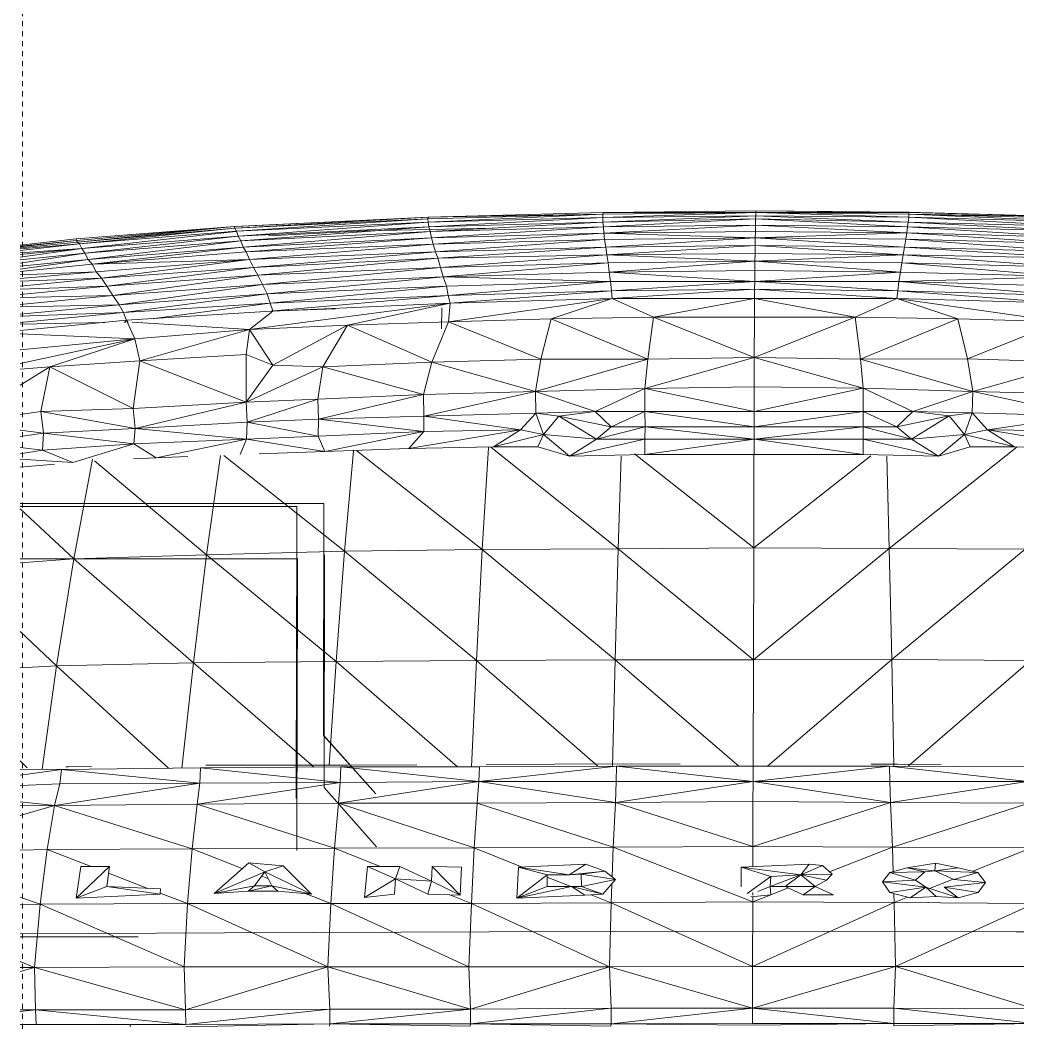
# Model space of a CAD drawing. Header units: inches. Extents: x 1750 to 7619, y -360 to 620.
# Drawn here: x 4742.44 to 4767.33, y 11.93 to 36.98 of the extents above; entities that cross this region are included whole.
import ezdxf

# ---------------------------------------------------------------- set-up
doc = ezdxf.new("R2010")
doc.units = ezdxf.units.IN
doc.header["$MEASUREMENT"] = 0
doc.linetypes.add('Aligning Line 1_8_', pattern=[0.25, 0.125, -0.125])
for name, color, linetype, lineweight in [('0-4', 10, 'Continuous', 5), ('0-6', 7, 'Continuous', 9), ('A-GENM', 5, 'Continuous', 9), ('G-ANNO-SYMB-2', 147, 'Aligning Line 1_8_', 9)]:
    doc.layers.add(name, color=color, linetype=linetype, lineweight=lineweight)

# ---------------------------------------------------------------- blocks, each defined once
blk = doc.blocks.new('Land_Rover_Evoque_-_SUV_Car_Vehicle_Automobile_13067 - Land Rover EVOQUE_dwg-1230547-BUILDING ELEVATION - NORTH')
at = {"layer": 'A-GENM'}
for p, q in [((-12451.604, 32.068), (-12456.449, 31.835)), ((-12456.411, 31.835), (-12451.604, 32.068)), ((-12451.623, 32.024), (-12447.261, 32.141)), ((-12451.62, 31.945), (-12447.261, 32.141)), ((-12451.616, 32.065), (-12447.255, 32.182)), ((-12451.616, 32.065), (-12447.261, 32.141)), ((-12451.616, 32.065), (-12451.604, 32.068)), ((-12451.604, 32.068), (-12447.248, 32.184)), ((-12447.255, 32.182), (-12451.604, 32.068)), ((-12447.264, 32.061), (-12443.446, 32.181)), ((-12447.264, 32.061), (-12447.261, 32.141)), ((-12447.264, 32.061), (-12443.449, 32.101)), ((-12447.261, 32.141), (-12447.255, 32.182)), ((-12447.261, 32.141), (-12443.446, 32.181)), ((-12447.257, 31.943), (-12443.449, 32.101)), ((-12447.255, 32.182), (-12443.444, 32.221)), ((-12447.255, 32.182), (-12447.248, 32.184)), ((-12447.255, 32.182), (-12443.446, 32.181)), ((-12447.248, 32.184), (-12443.442, 32.224)), ((-12447.248, 32.184), (-12443.444, 32.221)), ((-12443.449, 32.101), (-12443.452, 32.021)), ((-12443.446, 32.181), (-12443.449, 32.101)), ((-12443.449, 32.101), (-12439.634, 32.063)), ((-12443.449, 32.101), (-12439.647, 31.945)), ((-12443.444, 32.221), (-12443.446, 32.181)), ((-12443.446, 32.181), (-12439.634, 32.184)), ((-12443.446, 32.181), (-12439.632, 32.143)), ((-12443.446, 32.181), (-12439.634, 32.063)), ((-12443.442, 32.224), (-12443.444, 32.221)), ((-12443.444, 32.221), (-12439.637, 32.187)), ((-12443.444, 32.221), (-12439.634, 32.184)), ((-12443.442, 32.224), (-12439.637, 32.187)), ((-12439.637, 32.187), (-12435.281, 32.072)), ((-12439.637, 32.187), (-12439.634, 32.184)), ((-12439.634, 32.184), (-12439.632, 32.143)), ((-12439.634, 32.184), (-12435.281, 32.072)), ((-12439.634, 32.184), (-12435.275, 32.069)), ((-12439.632, 32.143), (-12439.634, 32.063)), ((-12439.632, 32.143), (-12435.275, 32.069)), ((-12439.632, 32.143), (-12435.271, 32.029)), ((-12439.632, 32.143), (-12435.278, 31.949)), ((-12456.449, 31.835), (-12460.396, 31.526)), ((-12460.389, 31.486), (-12456.452, 31.833)), ((-12460.361, 31.445), (-12456.452, 31.833)), ((-12456.452, 31.833), (-12456.449, 31.835)), ((-12456.434, 31.792), (-12456.452, 31.833)), ((-12456.411, 31.793), (-12451.616, 32.065)), ((-12451.616, 32.065), (-12456.411, 31.835)), ((-12456.411, 31.793), (-12451.623, 32.024)), ((-12456.398, 31.713), (-12451.623, 32.024)), ((-12456.398, 31.713), (-12451.62, 31.945)), ((-12456.352, 31.595), (-12451.62, 31.945)), ((-12456.352, 31.595), (-12451.599, 31.827)), ((-12456.287, 31.477), (-12451.599, 31.827)), ((-12451.616, 32.065), (-12451.623, 32.024)), ((-12451.623, 32.024), (-12451.62, 31.945)), ((-12451.62, 31.945), (-12447.264, 32.061)), ((-12451.62, 31.945), (-12451.599, 31.827)), ((-12451.599, 31.827), (-12447.264, 32.061)), ((-12451.599, 31.827), (-12447.257, 31.943)), ((-12451.599, 31.827), (-12451.568, 31.708)), ((-12451.568, 31.708), (-12447.257, 31.943)), ((-12451.568, 31.708), (-12447.245, 31.825)), ((-12451.532, 31.552), (-12447.245, 31.825)), ((-12447.257, 31.943), (-12447.264, 32.061)), ((-12447.257, 31.943), (-12443.452, 32.021)), ((-12447.245, 31.825), (-12447.257, 31.943)), ((-12447.245, 31.825), (-12443.452, 32.021)), ((-12447.245, 31.825), (-12443.455, 31.864)), ((-12447.245, 31.825), (-12447.233, 31.669)), ((-12443.455, 31.864), (-12447.233, 31.669)), ((-12443.455, 31.864), (-12443.457, 31.708)), ((-12443.452, 32.021), (-12443.455, 31.864)), ((-12443.455, 31.864), (-12439.664, 31.827)), ((-12443.455, 31.864), (-12439.681, 31.671)), ((-12443.452, 32.021), (-12439.647, 31.945)), ((-12443.452, 32.021), (-12439.664, 31.827)), ((-12439.664, 31.827), (-12439.681, 31.671)), ((-12439.647, 31.945), (-12439.664, 31.827)), ((-12435.342, 31.713), (-12439.664, 31.827)), ((-12439.664, 31.827), (-12435.383, 31.556)), ((-12439.634, 32.063), (-12439.647, 31.945)), ((-12439.647, 31.945), (-12435.305, 31.831)), ((-12439.647, 31.945), (-12435.342, 31.713)), ((-12439.634, 32.063), (-12435.278, 31.949)), ((-12439.634, 32.063), (-12435.305, 31.831)), ((-12460.361, 31.445), (-12456.434, 31.792)), ((-12460.315, 31.404), (-12456.434, 31.792)), ((-12460.315, 31.404), (-12456.398, 31.713)), ((-12460.249, 31.287), (-12456.411, 31.712)), ((-12460.249, 31.287), (-12456.352, 31.595)), ((-12460.175, 31.169), (-12456.352, 31.595)), ((-12456.434, 31.792), (-12456.398, 31.713)), ((-12456.398, 31.713), (-12456.352, 31.595)), ((-12456.352, 31.595), (-12456.287, 31.477)), ((-12456.287, 31.477), (-12451.568, 31.708)), ((-12456.232, 31.321), (-12451.568, 31.708)), ((-12455.6, 31.604), (-12453.196, 31.722)), ((-12449.998, 31.795), (-12453.196, 31.722)), ((-12451.568, 31.708), (-12451.532, 31.552)), ((-12451.532, 31.552), (-12447.233, 31.669)), ((-12451.491, 31.396), (-12447.233, 31.669)), ((-12447.233, 31.669), (-12443.457, 31.708)), ((-12447.233, 31.669), (-12443.459, 31.552)), ((-12447.233, 31.669), (-12447.217, 31.512)), ((-12443.457, 31.708), (-12443.459, 31.552)), ((-12443.459, 31.552), (-12439.681, 31.671)), ((-12443.457, 31.708), (-12439.681, 31.671)), ((-12439.681, 31.671), (-12439.703, 31.514)), ((-12435.383, 31.556), (-12439.681, 31.671)), ((-12439.681, 31.671), (-12435.429, 31.4)), ((-12460.396, 31.526), (-12461.793, 31.368)), ((-12461.793, 31.367), (-12460.396, 31.526)), ((-12461.793, 31.324), (-12460.389, 31.486)), ((-12460.389, 31.486), (-12461.793, 31.345)), ((-12461.793, 31.301), (-12460.361, 31.445)), ((-12461.793, 31.236), (-12460.315, 31.404)), ((-12460.315, 31.404), (-12461.793, 31.277)), ((-12460.389, 31.486), (-12460.396, 31.526)), ((-12460.361, 31.445), (-12460.389, 31.486)), ((-12460.315, 31.404), (-12460.361, 31.445)), ((-12460.249, 31.287), (-12460.315, 31.404)), ((-12460.175, 31.169), (-12456.287, 31.477)), ((-12460.091, 31.012), (-12456.287, 31.477)), ((-12460.091, 31.012), (-12456.232, 31.321)), ((-12459.997, 30.895), (-12456.232, 31.321)), ((-12456.287, 31.477), (-12456.232, 31.321)), ((-12456.232, 31.321), (-12451.532, 31.552)), ((-12456.232, 31.321), (-12456.157, 31.203)), ((-12456.157, 31.203), (-12451.532, 31.552)), ((-12456.157, 31.203), (-12451.491, 31.396)), ((-12456.072, 31.008), (-12451.491, 31.396)), ((-12451.532, 31.552), (-12451.491, 31.396)), ((-12451.491, 31.396), (-12447.217, 31.512)), ((-12451.436, 31.201), (-12451.491, 31.396)), ((-12451.436, 31.201), (-12447.217, 31.512)), ((-12451.436, 31.201), (-12447.19, 31.318)), ((-12451.375, 31.045), (-12447.19, 31.318)), ((-12443.459, 31.552), (-12447.217, 31.512)), ((-12447.217, 31.512), (-12447.19, 31.318)), ((-12443.459, 31.552), (-12447.19, 31.318)), ((-12443.463, 31.357), (-12447.19, 31.318)), ((-12447.19, 31.318), (-12447.161, 31.123)), ((-12443.463, 31.357), (-12447.161, 31.123)), ((-12443.465, 31.162), (-12443.463, 31.357)), ((-12443.459, 31.552), (-12443.463, 31.357)), ((-12439.768, 31.125), (-12443.463, 31.357)), ((-12439.735, 31.32), (-12443.463, 31.357)), ((-12443.459, 31.552), (-12439.735, 31.32)), ((-12443.459, 31.552), (-12439.703, 31.514)), ((-12439.768, 31.125), (-12439.735, 31.32)), ((-12439.735, 31.32), (-12439.703, 31.514)), ((-12435.49, 31.206), (-12439.735, 31.32)), ((-12435.555, 31.049), (-12439.735, 31.32)), ((-12435.429, 31.4), (-12439.703, 31.514)), ((-12435.49, 31.206), (-12439.703, 31.514)), ((-12461.793, 31.067), (-12460.249, 31.287)), ((-12460.249, 31.287), (-12461.793, 31.131)), ((-12460.249, 31.287), (-12461.793, 31.173)), ((-12461.793, 30.917), (-12460.175, 31.169)), ((-12460.175, 31.169), (-12461.793, 31.006)), ((-12460.175, 31.169), (-12460.249, 31.287)), ((-12460.091, 31.012), (-12460.175, 31.169)), ((-12459.997, 30.895), (-12456.157, 31.203)), ((-12456.072, 31.008), (-12456.157, 31.203)), ((-12451.436, 31.201), (-12456.072, 31.008)), ((-12455.969, 30.813), (-12451.436, 31.201)), ((-12451.375, 31.045), (-12451.436, 31.201)), ((-12451.375, 31.045), (-12447.161, 31.123)), ((-12451.31, 30.812), (-12447.161, 31.123)), ((-12443.465, 31.162), (-12447.161, 31.123)), ((-12443.467, 30.968), (-12447.161, 31.123)), ((-12447.161, 31.123), (-12447.13, 30.928)), ((-12443.467, 30.968), (-12443.465, 31.162)), ((-12439.768, 31.125), (-12443.467, 30.968)), ((-12439.768, 31.125), (-12443.465, 31.162)), ((-12439.805, 30.931), (-12439.768, 31.125)), ((-12435.625, 30.816), (-12439.768, 31.125)), ((-12435.555, 31.049), (-12439.768, 31.125)), ((-12461.793, 30.769), (-12460.091, 31.012)), ((-12460.091, 31.012), (-12461.793, 30.842)), ((-12461.793, 30.714), (-12459.997, 30.895)), ((-12459.997, 30.895), (-12460.091, 31.012)), ((-12456.072, 31.008), (-12459.997, 30.895)), ((-12459.892, 30.7), (-12459.997, 30.895)), ((-12456.072, 31.008), (-12459.892, 30.7)), ((-12456.072, 31.008), (-12459.759, 30.544)), ((-12455.969, 30.813), (-12459.759, 30.544)), ((-12455.969, 30.813), (-12459.627, 30.349)), ((-12455.969, 30.813), (-12456.072, 31.008)), ((-12451.375, 31.045), (-12455.969, 30.813)), ((-12455.864, 30.619), (-12455.969, 30.813)), ((-12455.864, 30.619), (-12451.375, 31.045)), ((-12451.31, 30.812), (-12451.375, 31.045)), ((-12451.31, 30.812), (-12447.13, 30.928)), ((-12451.24, 30.579), (-12447.13, 30.928)), ((-12443.467, 30.968), (-12447.13, 30.928)), ((-12447.099, 30.696), (-12447.13, 30.928)), ((-12447.099, 30.696), (-12443.467, 30.968)), ((-12443.47, 30.735), (-12443.467, 30.968)), ((-12439.841, 30.697), (-12443.467, 30.968)), ((-12439.805, 30.931), (-12443.467, 30.968)), ((-12439.841, 30.697), (-12439.805, 30.931)), ((-12435.701, 30.583), (-12439.805, 30.931)), ((-12435.625, 30.816), (-12439.805, 30.931)), ((-12459.892, 30.7), (-12461.793, 30.533)), ((-12459.892, 30.7), (-12461.793, 30.632)), ((-12459.759, 30.544), (-12459.892, 30.7)), ((-12455.864, 30.619), (-12459.627, 30.349)), ((-12455.864, 30.619), (-12459.484, 30.116)), ((-12451.31, 30.812), (-12455.864, 30.619)), ((-12455.751, 30.386), (-12455.864, 30.619)), ((-12455.751, 30.386), (-12451.31, 30.812)), ((-12451.24, 30.579), (-12455.751, 30.386)), ((-12451.24, 30.579), (-12455.628, 30.153)), ((-12451.24, 30.579), (-12451.31, 30.812)), ((-12451.24, 30.579), (-12447.099, 30.696)), ((-12451.24, 30.579), (-12451.16, 30.346)), ((-12451.24, 30.579), (-12447.066, 30.462)), ((-12447.099, 30.696), (-12443.47, 30.735)), ((-12447.066, 30.462), (-12447.099, 30.696)), ((-12447.099, 30.696), (-12443.473, 30.463)), ((-12443.473, 30.463), (-12443.47, 30.735)), ((-12443.473, 30.463), (-12439.841, 30.697)), ((-12443.47, 30.735), (-12439.841, 30.697)), ((-12439.841, 30.697), (-12439.88, 30.464)), ((-12439.88, 30.464), (-12435.701, 30.583)), ((-12439.841, 30.697), (-12435.701, 30.583)), ((-12459.759, 30.544), (-12461.793, 30.472)), ((-12459.759, 30.544), (-12461.793, 30.342)), ((-12459.627, 30.349), (-12461.793, 30.273)), ((-12459.627, 30.349), (-12461.793, 30.136)), ((-12459.627, 30.349), (-12459.759, 30.544)), ((-12459.484, 30.116), (-12459.627, 30.349)), ((-12455.751, 30.386), (-12459.484, 30.116)), ((-12455.751, 30.386), (-12459.322, 29.883)), ((-12455.628, 30.153), (-12455.751, 30.386)), ((-12451.16, 30.346), (-12455.628, 30.153)), ((-12451.16, 30.346), (-12455.554, 29.92)), ((-12451.16, 30.346), (-12447.066, 30.462)), ((-12451.16, 30.346), (-12451.114, 30.113)), ((-12447.066, 30.462), (-12451.114, 30.113)), ((-12447.066, 30.462), (-12443.473, 30.463)), ((-12447.066, 30.462), (-12447.044, 30.229)), ((-12443.473, 30.463), (-12447.044, 30.229)), ((-12443.473, 30.463), (-12443.475, 30.269)), ((-12443.473, 30.463), (-12439.88, 30.464)), ((-12443.473, 30.463), (-12439.907, 30.231)), ((-12439.88, 30.464), (-12439.907, 30.231)), ((-12439.88, 30.464), (-12435.836, 30.117)), ((-12439.88, 30.464), (-12435.786, 30.35)), ((-12459.484, 30.116), (-12461.793, 30.063)), ((-12459.484, 30.116), (-12461.793, 29.891)), ((-12459.322, 29.883), (-12459.484, 30.116)), ((-12455.628, 30.153), (-12459.322, 29.883)), ((-12455.628, 30.153), (-12459.218, 29.689)), ((-12455.554, 29.92), (-12455.628, 30.153)), ((-12451.114, 30.113), (-12455.554, 29.92)), ((-12455.466, 29.728), (-12451.114, 30.113)), ((-12447.044, 30.229), (-12451.114, 30.113)), ((-12451.072, 29.92), (-12451.114, 30.113)), ((-12451.072, 29.92), (-12447.044, 30.229)), ((-12447.044, 30.229), (-12443.475, 30.269)), ((-12447.026, 30.035), (-12447.044, 30.229)), ((-12447.026, 30.035), (-12443.475, 30.269)), ((-12443.477, 30.037), (-12443.475, 30.269)), ((-12439.929, 30.037), (-12443.475, 30.269)), ((-12443.475, 30.269), (-12439.907, 30.231)), ((-12439.929, 30.037), (-12439.907, 30.231)), ((-12435.881, 29.923), (-12439.907, 30.231)), ((-12435.836, 30.117), (-12439.907, 30.231)), ((-12459.322, 29.883), (-12461.793, 29.827)), ((-12459.322, 29.883), (-12461.793, 29.646)), ((-12459.218, 29.689), (-12459.322, 29.883)), ((-12455.554, 29.92), (-12459.218, 29.689)), ((-12458.519, 29.535), (-12455.554, 29.92)), ((-12451.072, 29.92), (-12456.072, 29.261)), ((-12455.488, 29.727), (-12455.554, 29.92)), ((-12451.072, 29.92), (-12455.488, 29.726)), ((-12451.072, 29.92), (-12455.488, 29.726)), ((-12451.072, 29.92), (-12453.626, 29.376)), ((-12447.026, 30.035), (-12451.107, 29.454)), ((-12451.072, 29.92), (-12451.107, 29.454)), ((-12451.072, 29.92), (-12447.026, 30.035)), ((-12451.072, 29.92), (-12447.026, 30.035)), ((-12447.026, 30.035), (-12448.553, 29.531)), ((-12447.026, 30.035), (-12443.477, 30.037)), ((-12447.026, 30.035), (-12443.477, 30.037)), ((-12447.026, 30.035), (-12445.996, 29.57)), ((-12443.527, 30.027), (-12445.996, 29.57)), ((-12443.477, 30.036), (-12444.209, 30.028)), ((-12443.477, 30.037), (-12443.482, 29.572)), ((-12443.477, 30.037), (-12439.929, 30.037)), ((-12443.477, 30.037), (-12439.929, 30.037)), ((-12443.477, 30.037), (-12440.968, 29.572)), ((-12442.752, 30.029), (-12443.477, 30.036)), ((-12439.929, 30.037), (-12440.968, 29.572)), ((-12439.929, 30.037), (-12435.881, 29.923)), ((-12439.929, 30.037), (-12435.881, 29.923)), ((-12439.929, 30.037), (-12435.857, 29.458)), ((-12439.929, 30.037), (-12438.41, 29.534)), ((-12459.218, 29.689), (-12461.793, 29.6)), ((-12459.218, 29.689), (-12461.793, 29.441)), ((-12459.136, 29.486), (-12459.218, 29.689)), ((-12455.536, 29.726), (-12459.143, 29.495)), ((-12455.488, 29.726), (-12456.072, 29.261)), ((-12453.929, 29.781), (-12455.536, 29.726)), ((-12451.279, 29.806), (-12451.28, 29.284)), ((-12448.553, 29.531), (-12445.996, 29.57)), ((-12446.142, 28.528), (-12445.996, 29.57)), ((-12443.482, 29.572), (-12445.996, 29.57)), ((-12443.488, 28.567), (-12445.996, 29.57)), ((-12443.488, 28.567), (-12440.968, 29.572)), ((-12443.488, 28.567), (-12443.482, 29.572)), ((-12440.968, 29.572), (-12443.482, 29.572)), ((-12440.834, 28.529), (-12440.968, 29.572)), ((-12438.41, 29.534), (-12440.968, 29.572)), ((-12459.143, 29.495), (-12461.793, 29.239)), ((-12459.676, 29.443), (-12461.793, 29.395)), ((-12459.193, 29.432), (-12459.143, 29.495)), ((-12459.101, 29.441), (-12459.143, 29.495)), ((-12459.124, 29.456), (-12458.935, 29.029)), ((-12458.999, 29.448), (-12456.072, 29.261)), ((-12456.072, 29.261), (-12453.626, 29.376)), ((-12455.488, 28.372), (-12453.626, 29.376)), ((-12454.241, 28.334), (-12453.626, 29.376)), ((-12451.107, 29.454), (-12453.626, 29.376)), ((-12451.528, 28.449), (-12453.626, 29.376)), ((-12451.528, 28.449), (-12451.107, 29.454)), ((-12448.553, 29.531), (-12451.107, 29.454)), ((-12448.806, 28.527), (-12451.107, 29.454)), ((-12448.806, 28.527), (-12448.553, 29.531)), ((-12446.142, 28.528), (-12448.553, 29.531)), ((-12440.834, 28.529), (-12438.41, 29.534)), ((-12438.17, 28.53), (-12438.41, 29.534)), ((-12435.857, 29.458), (-12438.41, 29.534)), ((-12438.17, 28.53), (-12435.857, 29.458)), ((-12461.793, 29.161), (-12458.935, 29.029)), ((-12456.072, 29.261), (-12458.935, 29.029)), ((-12456.072, 29.261), (-12458.804, 28.487)), ((-12456.072, 29.261), (-12456.155, 28.641)), ((-12456.072, 29.261), (-12455.488, 28.372)), ((-12461.793, 28.419), (-12458.935, 29.029)), ((-12458.935, 29.029), (-12461.793, 28.758)), ((-12461.048, 28.334), (-12458.935, 29.029)), ((-12458.804, 28.487), (-12458.935, 29.029)), ((-12456.155, 28.641), (-12458.804, 28.487)), ((-12456.155, 28.641), (-12456.158, 27.45)), ((-12456.155, 28.641), (-12455.488, 28.372)), ((-12446.21, 27.797), (-12443.488, 28.567)), ((-12446.142, 28.528), (-12443.488, 28.567)), ((-12443.49, 27.837), (-12443.488, 28.567)), ((-12440.771, 27.799), (-12443.488, 28.567)), ((-12443.488, 28.567), (-12440.834, 28.529)), ((-12461.793, 28.272), (-12461.048, 28.334)), ((-12461.793, 27.875), (-12461.048, 28.334)), ((-12461.048, 28.334), (-12461.272, 27.218)), ((-12461.048, 28.334), (-12458.804, 28.487)), ((-12461.048, 28.334), (-12458.971, 27.295)), ((-12458.971, 27.295), (-12458.804, 28.487)), ((-12458.804, 28.487), (-12456.158, 27.45)), ((-12455.488, 28.372), (-12456.158, 27.45)), ((-12456.158, 27.45), (-12454.241, 28.334)), ((-12455.488, 28.372), (-12454.241, 28.334)), ((-12454.241, 28.334), (-12454.369, 27.526)), ((-12454.241, 28.334), (-12451.528, 28.449)), ((-12454.241, 28.334), (-12451.733, 27.643)), ((-12451.733, 27.643), (-12451.528, 28.449)), ((-12451.528, 28.449), (-12448.806, 28.527)), ((-12451.528, 28.449), (-12448.944, 27.72)), ((-12448.944, 27.72), (-12446.142, 28.528)), ((-12448.944, 27.72), (-12448.806, 28.527)), ((-12448.806, 28.527), (-12446.142, 28.528)), ((-12446.142, 28.528), (-12446.21, 27.797)), ((-12440.834, 28.529), (-12438.17, 28.53)), ((-12438.036, 27.723), (-12440.834, 28.529)), ((-12440.771, 27.799), (-12440.834, 28.529)), ((-12438.036, 27.723), (-12438.17, 28.53)), ((-12438.17, 28.53), (-12435.448, 28.454)), ((-12438.036, 27.723), (-12435.448, 28.454)), ((-12443.49, 27.837), (-12446.21, 27.797)), ((-12443.491, 27.222), (-12443.49, 27.837)), ((-12440.771, 27.799), (-12443.49, 27.837)), ((-12454.369, 27.526), (-12451.733, 27.643)), ((-12451.733, 27.643), (-12454.35, 27.028)), ((-12451.733, 27.643), (-12448.944, 27.72)), ((-12451.733, 27.643), (-12451.725, 27.105)), ((-12448.944, 27.72), (-12451.725, 27.105)), ((-12448.944, 27.72), (-12446.21, 27.797)), ((-12448.944, 27.72), (-12447.448, 27.221)), ((-12448.944, 27.72), (-12448.934, 27.183)), ((-12446.21, 27.797), (-12447.448, 27.221)), ((-12446.21, 27.797), (-12446.213, 27.222)), ((-12443.491, 27.222), (-12446.21, 27.797)), ((-12440.771, 27.799), (-12443.491, 27.222)), ((-12439.533, 27.224), (-12440.771, 27.799)), ((-12438.036, 27.723), (-12440.771, 27.799)), ((-12440.771, 27.799), (-12440.769, 27.223)), ((-12439.533, 27.224), (-12438.036, 27.723)), ((-12438.036, 27.723), (-12438.047, 27.185)), ((-12438.036, 27.723), (-12435.247, 27.646)), ((-12438.036, 27.723), (-12435.257, 27.11)), ((-12458.971, 27.295), (-12456.158, 27.45)), ((-12456.158, 27.45), (-12458.924, 26.797)), ((-12456.158, 27.45), (-12454.369, 27.526)), ((-12456.158, 27.45), (-12456.129, 26.951)), ((-12454.369, 27.526), (-12456.129, 26.951)), ((-12454.369, 27.526), (-12454.35, 27.028)), ((-12461.793, 27.149), (-12461.272, 27.218)), ((-12461.272, 27.218), (-12458.971, 27.295)), ((-12461.272, 27.218), (-12458.924, 26.797)), ((-12461.272, 27.218), (-12461.206, 26.681)), ((-12458.971, 27.295), (-12458.924, 26.797)), ((-12451.725, 27.105), (-12454.35, 27.028)), ((-12451.725, 27.105), (-12454.35, 27.028)), ((-12448.934, 27.183), (-12451.725, 27.105)), ((-12448.934, 27.183), (-12451.725, 27.105)), ((-12449.313, 26.76), (-12451.725, 27.105)), ((-12451.725, 27.105), (-12451.725, 26.722)), ((-12448.934, 27.183), (-12449.313, 26.76)), ((-12447.448, 27.221), (-12448.934, 27.183)), ((-12448.357, 27.106), (-12448.934, 27.183)), ((-12448.357, 27.106), (-12448.934, 27.183)), ((-12448.737, 26.646), (-12448.934, 27.183)), ((-12448.737, 26.646), (-12448.357, 27.106)), ((-12447.448, 27.221), (-12448.357, 27.106)), ((-12447.417, 26.531), (-12448.357, 27.106)), ((-12447.052, 26.838), (-12448.357, 27.106)), ((-12447.417, 26.531), (-12448.357, 27.106)), ((-12447.448, 27.221), (-12446.213, 27.222)), ((-12446.213, 27.222), (-12447.448, 27.221)), ((-12447.448, 27.221), (-12447.052, 26.838)), ((-12447.448, 27.221), (-12447.052, 26.838)), ((-12447.052, 26.838), (-12446.213, 27.222)), ((-12443.491, 27.222), (-12446.213, 27.222)), ((-12443.491, 26.839), (-12446.213, 27.222)), ((-12446.213, 27.222), (-12446.208, 26.838)), ((-12443.491, 27.222), (-12446.213, 27.222)), ((-12440.769, 27.223), (-12443.491, 27.222)), ((-12440.769, 27.223), (-12443.491, 26.839)), ((-12440.769, 27.223), (-12443.491, 27.222)), ((-12443.491, 27.222), (-12443.491, 26.839)), ((-12440.773, 26.839), (-12440.769, 27.223)), ((-12440.769, 27.223), (-12439.533, 27.224)), ((-12439.533, 27.224), (-12440.769, 27.223)), ((-12439.93, 26.84), (-12440.769, 27.223)), ((-12439.93, 26.84), (-12439.533, 27.224)), ((-12439.533, 27.224), (-12439.93, 26.84)), ((-12438.625, 27.109), (-12439.93, 26.84)), ((-12438.625, 27.109), (-12439.565, 26.533)), ((-12438.625, 27.109), (-12439.565, 26.533)), ((-12439.533, 27.224), (-12438.047, 27.185)), ((-12439.533, 27.224), (-12438.625, 27.109)), ((-12438.047, 27.185), (-12438.625, 27.109)), ((-12438.047, 27.185), (-12438.625, 27.109)), ((-12438.245, 26.649), (-12438.625, 27.109)), ((-12438.047, 27.185), (-12438.245, 26.649)), ((-12435.257, 27.11), (-12438.047, 27.185)), ((-12435.257, 27.11), (-12438.047, 27.185)), ((-12437.67, 26.763), (-12438.047, 27.185)), ((-12435.257, 27.11), (-12437.67, 26.763)), ((-12456.129, 26.951), (-12458.924, 26.797)), ((-12456.129, 26.951), (-12458.924, 26.797)), ((-12456.129, 26.951), (-12456.148, 26.529)), ((-12454.35, 27.028), (-12456.129, 26.951)), ((-12454.35, 27.028), (-12456.129, 26.951)), ((-12454.36, 26.606), (-12456.129, 26.951)), ((-12454.35, 27.028), (-12454.36, 26.606)), ((-12451.725, 26.722), (-12454.35, 27.028)), ((-12446.208, 26.838), (-12447.417, 26.531)), ((-12447.417, 26.531), (-12447.052, 26.838)), ((-12447.052, 26.838), (-12446.208, 26.838)), ((-12446.208, 26.838), (-12447.052, 26.838)), ((-12446.208, 26.838), (-12446.211, 26.531)), ((-12443.491, 26.839), (-12446.208, 26.838)), ((-12443.491, 26.839), (-12446.208, 26.838)), ((-12443.491, 26.532), (-12446.208, 26.838)), ((-12440.773, 26.839), (-12443.491, 26.839)), ((-12440.773, 26.839), (-12443.491, 26.839)), ((-12440.773, 26.839), (-12443.491, 26.532)), ((-12443.491, 26.532), (-12443.491, 26.839)), ((-12440.773, 26.839), (-12439.93, 26.84)), ((-12439.93, 26.84), (-12440.773, 26.839)), ((-12439.565, 26.533), (-12440.773, 26.839)), ((-12440.773, 26.839), (-12440.772, 26.532)), ((-12439.93, 26.84), (-12439.565, 26.533)), ((-12461.793, 26.757), (-12461.206, 26.681)), ((-12461.206, 26.681), (-12461.793, 26.6)), ((-12461.206, 26.681), (-12461.793, 26.6)), ((-12461.206, 26.681), (-12461.235, 26.259)), ((-12458.924, 26.797), (-12461.206, 26.681)), ((-12458.924, 26.797), (-12461.206, 26.681)), ((-12458.953, 26.413), (-12461.206, 26.681)), ((-12458.924, 26.797), (-12458.953, 26.413)), ((-12456.148, 26.529), (-12458.924, 26.797)), ((-12454.36, 26.606), (-12456.148, 26.529)), ((-12451.725, 26.722), (-12454.36, 26.606)), ((-12454.36, 26.606), (-12454.196, 26.223)), ((-12451.725, 26.722), (-12454.196, 26.223)), ((-12449.313, 26.76), (-12452.097, 26.3)), ((-12451.725, 26.722), (-12452.097, 26.3)), ((-12449.313, 26.76), (-12451.725, 26.722)), ((-12449.313, 26.76), (-12449.984, 26.339)), ((-12448.737, 26.646), (-12449.984, 26.339)), ((-12448.737, 26.646), (-12449.313, 26.76)), ((-12448.737, 26.646), (-12448.882, 26.339)), ((-12448.089, 26.109), (-12448.737, 26.646)), ((-12447.417, 26.531), (-12448.737, 26.646)), ((-12438.245, 26.649), (-12439.565, 26.533)), ((-12438.245, 26.649), (-12438.893, 26.111)), ((-12437.67, 26.763), (-12438.245, 26.649)), ((-12438.245, 26.649), (-12436.998, 26.343)), ((-12438.245, 26.649), (-12438.1, 26.342)), ((-12435.257, 26.726), (-12437.67, 26.763)), ((-12437.67, 26.763), (-12436.998, 26.343)), ((-12437.67, 26.763), (-12434.884, 26.305)), ((-12461.235, 26.259), (-12461.793, 26.325)), ((-12458.953, 26.413), (-12461.235, 26.259)), ((-12458.953, 26.413), (-12460.48, 25.953)), ((-12456.148, 26.529), (-12458.953, 26.413)), ((-12458.953, 26.413), (-12458.402, 26.068)), ((-12456.148, 26.529), (-12458.402, 26.068)), ((-12456.148, 26.529), (-12456.303, 26.146)), ((-12456.148, 26.529), (-12454.196, 26.223)), ((-12452.097, 26.3), (-12449.984, 26.339)), ((-12450.113, 26.321), (-12450.268, 23.781)), ((-12446.876, 23.801), (-12450.056, 26.335)), ((-12449.984, 26.339), (-12448.882, 26.339)), ((-12448.089, 26.109), (-12448.882, 26.339)), ((-12446.211, 26.531), (-12448.089, 26.109)), ((-12448.089, 26.109), (-12447.417, 26.531)), ((-12446.211, 26.531), (-12447.417, 26.531)), ((-12446.211, 26.531), (-12447.417, 26.531)), ((-12443.491, 26.532), (-12446.213, 26.148)), ((-12446.213, 26.148), (-12446.211, 26.531)), ((-12443.491, 26.532), (-12446.211, 26.531)), ((-12443.491, 26.532), (-12446.211, 26.531)), ((-12440.772, 26.532), (-12443.491, 26.532)), ((-12440.772, 26.532), (-12443.491, 26.532)), ((-12440.769, 26.149), (-12443.491, 26.532)), ((-12443.491, 26.532), (-12443.491, 26.148)), ((-12439.565, 26.533), (-12440.772, 26.532)), ((-12439.565, 26.533), (-12440.772, 26.532)), ((-12438.893, 26.111), (-12440.772, 26.532)), ((-12440.772, 26.532), (-12440.769, 26.149)), ((-12436.925, 26.338), (-12440.121, 23.803)), ((-12439.565, 26.533), (-12438.893, 26.111)), ((-12438.893, 26.111), (-12438.1, 26.342)), ((-12436.998, 26.343), (-12438.1, 26.342)), ((-12436.998, 26.343), (-12434.884, 26.305)), ((-12461.235, 26.259), (-12461.793, 26.169)), ((-12461.235, 26.259), (-12460.48, 25.953)), ((-12458.968, 26.037), (-12458.402, 26.068)), ((-12458.402, 26.068), (-12457.607, 26.098)), ((-12456.795, 26.125), (-12457.143, 23.645)), ((-12453.7, 23.742), (-12456.714, 26.127)), ((-12455.83, 26.163), (-12454.196, 26.223)), ((-12454.196, 26.223), (-12452.097, 26.3)), ((-12453.475, 26.24), (-12453.7, 23.742)), ((-12450.268, 23.781), (-12453.395, 26.241)), ((-12452.097, 26.3), (-12452.04, 26.29)), ((-12446.213, 26.148), (-12448.089, 26.109)), ((-12446.803, 26.103), (-12446.876, 23.801)), ((-12443.499, 23.821), (-12446.474, 26.165)), ((-12443.491, 26.148), (-12446.213, 26.148)), ((-12443.491, 26.148), (-12443.541, 26.144)), ((-12443.499, 23.821), (-12443.492, 26.144)), ((-12440.577, 26.114), (-12443.499, 23.821)), ((-12440.769, 26.149), (-12443.491, 26.148)), ((-12443.491, 26.148), (-12443.44, 26.144)), ((-12438.893, 26.111), (-12440.769, 26.149)), ((-12440.121, 23.803), (-12440.181, 26.105)), ((-12461.793, 26.03), (-12460.48, 25.953)), ((-12461.793, 25.832), (-12460.934, 25.911)), ((-12459.987, 26.03), (-12460.449, 23.548)), ((-12457.143, 23.645), (-12459.94, 25.99)), ((-12454.215, 24.93), (-12461.793, 24.928)), ((-12461.793, 24.853), (-12454.891, 24.854)), ((-12454.891, 24.854), (-12454.892, 23.742)), ((-12454.226, 19.148), (-12454.215, 24.93)), ((-12461.793, 24.793), (-12460.449, 23.548)), ((-12446.876, 23.801), (-12450.268, 23.781)), ((-12446.876, 23.801), (-12446.956, 21.032)), ((-12443.499, 23.821), (-12446.876, 23.801)), ((-12446.876, 23.801), (-12443.507, 21.033)), ((-12443.499, 23.821), (-12443.507, 21.033)), ((-12440.121, 23.803), (-12443.507, 21.033)), ((-12440.121, 23.803), (-12443.499, 23.821)), ((-12436.73, 23.785), (-12440.121, 23.803)), ((-12440.121, 23.803), (-12440.056, 21.034)), ((-12461.793, 23.549), (-12454.875, 23.551)), ((-12461.793, 23.446), (-12460.449, 23.548)), ((-12460.449, 23.548), (-12460.883, 20.876)), ((-12457.143, 23.645), (-12460.449, 23.548)), ((-12460.449, 23.548), (-12457.469, 20.953)), ((-12457.143, 23.645), (-12457.469, 20.953)), ((-12453.7, 23.742), (-12457.143, 23.645)), ((-12457.143, 23.645), (-12453.911, 20.992)), ((-12454.892, 23.742), (-12454.896, 21.495)), ((-12454.875, 23.551), (-12454.876, 22.42)), ((-12454.2, 23.627), (-12454.21, 17.845)), ((-12454.2, 23.627), (-12454.2, 23.645)), ((-12453.7, 23.742), (-12453.911, 20.992)), ((-12450.268, 23.781), (-12453.7, 23.742)), ((-12453.7, 23.742), (-12450.415, 21.012)), ((-12450.268, 23.781), (-12450.415, 21.012)), ((-12450.268, 23.781), (-12446.956, 21.032)), ((-12436.73, 23.785), (-12440.056, 21.034)), ((-12454.896, 23.354), (-12454.894, 23.356)), ((-12454.876, 22.42), (-12454.88, 20.173)), ((-12454.879, 22.051), (-12454.878, 22.053)), ((-12461.793, 21.733), (-12460.883, 20.876)), ((-12454.905, 17.575), (-12454.896, 21.495)), ((-12461.793, 20.831), (-12460.883, 20.876)), ((-12460.883, 20.876), (-12461.246, 18.301)), ((-12460.883, 20.876), (-12457.469, 20.953)), ((-12460.883, 20.876), (-12458.093, 18.329)), ((-12457.469, 20.953), (-12457.756, 18.332)), ((-12457.469, 20.953), (-12453.911, 20.992)), ((-12457.469, 20.953), (-12454.517, 18.4)), ((-12453.911, 20.992), (-12454.089, 18.4)), ((-12453.911, 20.992), (-12450.415, 21.012)), ((-12453.911, 20.992), (-12450.885, 18.358)), ((-12450.415, 21.012), (-12450.54, 18.358)), ((-12450.415, 21.012), (-12446.956, 21.032)), ((-12450.415, 21.012), (-12447.383, 18.376)), ((-12446.956, 21.032), (-12447.024, 18.378)), ((-12446.956, 21.032), (-12443.507, 21.033)), ((-12446.956, 21.032), (-12443.873, 18.379)), ((-12443.507, 21.033), (-12443.514, 18.38)), ((-12440.056, 21.034), (-12443.507, 21.033)), ((-12440.056, 21.034), (-12443.156, 18.38)), ((-12436.597, 21.016), (-12440.056, 21.034)), ((-12440.004, 18.379), (-12440.056, 21.034)), ((-12436.597, 21.016), (-12439.645, 18.378)), ((-12454.888, 16.272), (-12454.88, 20.173)), ((-12454.227, 19.147), (-12452.918, 17.69)), ((-12454.226, 19.148), (-12452.918, 17.69)), ((-12461.793, 18.511), (-12461.62, 18.34)), ((-12461.793, 18.304), (-12460.764, 18.299)), ((-12461.793, 18.158), (-12460.764, 18.299)), ((-12460.764, 18.299), (-12460.804, 17.934)), ((-12457.293, 18.338), (-12460.764, 18.299)), ((-12457.313, 17.954), (-12460.764, 18.299)), ((-12460.654, 18.364), (-12460.586, 18.366)), ((-12460.01, 18.372), (-12460.586, 18.366)), ((-12457.293, 18.338), (-12457.313, 17.954)), ((-12453.792, 18.358), (-12457.293, 18.338)), ((-12453.813, 17.973), (-12457.293, 18.338)), ((-12457.114, 18.402), (-12457.159, 18.402)), ((-12453.623, 18.4), (-12457.114, 18.402)), ((-12454.515, 18.398), (-12454.464, 18.354)), ((-12453.792, 18.358), (-12453.813, 17.973)), ((-12450.34, 18.358), (-12453.792, 18.358)), ((-12450.356, 17.994), (-12453.792, 18.358)), ((-12453.623, 18.4), (-12451.896, 18.408)), ((-12450.356, 17.994), (-12446.918, 18.379)), ((-12450.356, 17.994), (-12450.34, 18.358)), ((-12446.918, 18.379), (-12450.34, 18.358)), ((-12450.17, 18.416), (-12446.749, 18.433)), ((-12446.926, 17.994), (-12446.918, 18.379)), ((-12446.918, 18.379), (-12443.514, 18.38)), ((-12446.918, 18.379), (-12443.515, 17.995)), ((-12446.749, 18.433), (-12445.335, 18.432)), ((-12443.515, 17.995), (-12443.514, 18.38)), ((-12443.515, 17.995), (-12440.11, 18.38)), ((-12443.514, 18.38), (-12440.11, 18.38)), ((-12440.567, 18.429), (-12439.916, 18.428)), ((-12440.11, 18.38), (-12436.687, 18.362)), ((-12440.11, 18.38), (-12440.104, 17.996)), ((-12440.11, 18.38), (-12436.673, 17.997)), ((-12439.916, 18.428), (-12438.822, 18.422)), ((-12461.793, 17.893), (-12460.804, 17.934)), ((-12461.793, 17.893), (-12460.804, 17.934)), ((-12460.932, 17.395), (-12457.313, 17.954)), ((-12460.932, 17.395), (-12460.804, 17.934)), ((-12460.804, 17.934), (-12457.313, 17.954)), ((-12457.313, 17.954), (-12460.804, 17.934)), ((-12457.374, 17.434), (-12453.813, 17.973)), ((-12457.374, 17.434), (-12457.313, 17.954)), ((-12457.313, 17.954), (-12453.813, 17.973)), ((-12453.813, 17.973), (-12457.313, 17.954)), ((-12454.211, 17.844), (-12452.902, 16.367)), ((-12454.21, 17.845), (-12452.902, 16.367)), ((-12453.854, 17.454), (-12450.356, 17.994)), ((-12453.854, 17.454), (-12453.813, 17.973)), ((-12453.813, 17.973), (-12450.356, 17.994)), ((-12450.356, 17.994), (-12453.813, 17.973)), ((-12450.392, 17.454), (-12450.356, 17.994)), ((-12450.356, 17.994), (-12446.926, 17.994)), ((-12446.949, 17.474), (-12450.356, 17.994)), ((-12450.356, 17.994), (-12446.926, 17.994)), ((-12446.949, 17.474), (-12443.515, 17.995)), ((-12446.949, 17.474), (-12446.926, 17.994)), ((-12446.926, 17.994), (-12443.515, 17.995)), ((-12446.926, 17.994), (-12443.515, 17.995)), ((-12443.517, 17.494), (-12443.515, 17.995)), ((-12443.515, 17.995), (-12440.104, 17.996)), ((-12443.515, 17.995), (-12440.104, 17.996)), ((-12440.084, 17.476), (-12443.515, 17.995)), ((-12440.104, 17.996), (-12436.673, 17.997)), ((-12440.104, 17.996), (-12436.673, 17.997)), ((-12440.084, 17.476), (-12440.104, 17.996)), ((-12440.084, 17.476), (-12436.673, 17.997)), ((-12461.793, 17.486), (-12460.932, 17.395)), ((-12461.793, 17.39), (-12460.932, 17.395)), ((-12461.793, 17.146), (-12460.932, 17.395)), ((-12461.118, 16.299), (-12460.932, 17.395)), ((-12457.374, 17.434), (-12460.932, 17.395)), ((-12457.502, 16.318), (-12460.932, 17.395)), ((-12457.502, 16.318), (-12457.374, 17.434)), ((-12453.854, 17.454), (-12457.374, 17.434)), ((-12453.954, 16.338), (-12457.374, 17.434)), ((-12453.954, 16.338), (-12453.854, 17.454)), ((-12450.468, 16.339), (-12453.854, 17.454)), ((-12450.392, 17.454), (-12453.854, 17.454)), ((-12450.468, 16.339), (-12450.392, 17.454)), ((-12446.949, 17.474), (-12450.392, 17.454)), ((-12447.004, 16.359), (-12450.392, 17.454)), ((-12446.949, 17.474), (-12447.004, 16.359)), ((-12446.949, 17.474), (-12443.517, 17.494)), ((-12446.949, 17.474), (-12443.52, 16.379)), ((-12443.52, 16.379), (-12443.517, 17.494)), ((-12443.52, 16.379), (-12440.084, 17.476)), ((-12443.517, 17.494), (-12440.084, 17.476)), ((-12440.037, 16.361), (-12440.084, 17.476)), ((-12440.084, 17.476), (-12436.642, 17.458)), ((-12440.037, 16.361), (-12436.642, 17.458)), ((-12461.793, 16.288), (-12461.118, 16.299)), ((-12461.296, 14.934), (-12461.118, 16.299)), ((-12461.118, 16.299), (-12457.502, 16.318)), ((-12460.018, 15.875), (-12461.118, 16.299)), ((-12457.622, 14.953), (-12457.502, 16.318)), ((-12457.502, 16.318), (-12453.954, 16.338)), ((-12456.256, 15.826), (-12457.502, 16.318)), ((-12454.045, 14.954), (-12453.954, 16.338)), ((-12453.954, 16.338), (-12450.468, 16.339)), ((-12452.815, 15.877), (-12453.954, 16.338)), ((-12450.539, 14.955), (-12450.468, 16.339)), ((-12447.004, 16.359), (-12450.468, 16.339)), ((-12449.276, 15.862), (-12450.468, 16.339)), ((-12447.004, 16.359), (-12447.03, 15.621)), ((-12447.004, 16.359), (-12443.52, 16.379)), ((-12447.004, 16.359), (-12443.524, 14.995)), ((-12443.52, 16.379), (-12443.522, 15.873)), ((-12443.52, 16.379), (-12440.037, 16.361)), ((-12441.611, 15.745), (-12440.037, 16.361)), ((-12440.018, 15.748), (-12440.037, 16.361)), ((-12440.037, 16.361), (-12436.573, 16.342)), ((-12438.038, 15.758), (-12436.573, 16.342)), ((-12460.279, 15.875), (-12460.397, 15.087)), ((-12459.563, 15.875), (-12460.397, 15.087)), ((-12459.563, 15.875), (-12460.279, 15.875)), ((-12459.632, 15.376), (-12459.563, 15.875)), ((-12456.091, 15.972), (-12456.954, 15.203)), ((-12455.231, 15.895), (-12456.091, 15.972)), ((-12455.686, 15.742), (-12456.091, 15.972)), ((-12455.686, 15.742), (-12455.231, 15.895)), ((-12454.527, 15.184), (-12455.231, 15.895)), ((-12453.203, 15.108), (-12453.133, 15.877)), ((-12453.133, 15.877), (-12452.321, 15.877)), ((-12452.433, 15.569), (-12453.133, 15.877)), ((-12452.433, 15.569), (-12452.321, 15.877)), ((-12451.534, 15.512), (-12452.321, 15.877)), ((-12451.519, 15.877), (-12451.534, 15.512)), ((-12450.784, 15.858), (-12451.519, 15.877)), ((-12450.82, 15.165), (-12451.519, 15.877)), ((-12450.82, 15.165), (-12450.784, 15.858)), ((-12449.367, 15.858), (-12449.408, 15.09)), ((-12449.367, 15.858), (-12447.686, 15.936)), ((-12448.647, 15.666), (-12449.367, 15.858)), ((-12449.367, 15.858), (-12448.103, 15.666)), ((-12447.686, 15.936), (-12448.103, 15.666)), ((-12447.211, 15.763), (-12447.686, 15.936)), ((-12443.815, 15.372), (-12443.811, 15.859)), ((-12443.811, 15.859), (-12442.112, 15.937)), ((-12443.811, 15.859), (-12442.32, 15.668)), ((-12443.811, 15.859), (-12443.075, 15.629)), ((-12442.32, 15.668), (-12442.112, 15.937)), ((-12442.32, 15.668), (-12441.785, 15.898)), ((-12441.785, 15.898), (-12442.112, 15.937)), ((-12441.545, 15.687), (-12441.785, 15.898)), ((-12440.101, 15.726), (-12439.671, 15.841)), ((-12439.671, 15.841), (-12438.964, 15.957)), ((-12439.671, 15.841), (-12439.231, 15.745)), ((-12439.671, 15.841), (-12438.979, 15.765)), ((-12438.964, 15.957), (-12438.979, 15.765)), ((-12438.396, 15.842), (-12438.979, 15.765)), ((-12438.964, 15.957), (-12438.396, 15.842)), ((-12437.908, 15.727), (-12438.396, 15.842)), ((-12458.605, 15.332), (-12459.586, 15.709)), ((-12455.686, 15.742), (-12456.954, 15.203)), ((-12455.686, 15.742), (-12455.948, 15.395)), ((-12455.598, 15.567), (-12455.768, 15.634)), ((-12455.686, 15.742), (-12455.513, 15.396)), ((-12455.686, 15.742), (-12454.527, 15.184)), ((-12452.433, 15.569), (-12453.203, 15.108)), ((-12452.453, 15.185), (-12452.433, 15.569)), ((-12452.433, 15.569), (-12451.627, 15.185)), ((-12452.433, 15.569), (-12451.534, 15.512)), ((-12448.647, 15.666), (-12449.408, 15.09)), ((-12448.648, 15.378), (-12448.647, 15.666)), ((-12448.647, 15.666), (-12448.103, 15.666)), ((-12448.058, 15.376), (-12448.647, 15.611)), ((-12447.211, 15.763), (-12448.103, 15.666)), ((-12447.801, 15.685), (-12448.103, 15.666)), ((-12447.211, 15.763), (-12447.801, 15.685)), ((-12447.797, 15.378), (-12447.801, 15.685)), ((-12446.941, 15.551), (-12447.801, 15.685)), ((-12446.941, 15.551), (-12447.797, 15.378)), ((-12446.941, 15.551), (-12447.264, 15.186)), ((-12446.941, 15.551), (-12447.211, 15.763)), ((-12443.659, 15.206), (-12443.075, 15.629)), ((-12443.091, 15.379), (-12442.32, 15.668)), ((-12443.091, 15.379), (-12442.32, 15.668)), ((-12443.091, 15.379), (-12443.075, 15.629)), ((-12443.091, 15.379), (-12443.075, 15.629)), ((-12442.32, 15.668), (-12443.075, 15.629)), ((-12442.32, 15.668), (-12443.075, 15.629)), ((-12442.32, 15.668), (-12442.714, 15.38)), ((-12442.32, 15.668), (-12441.545, 15.687)), ((-12441.97, 15.38), (-12442.32, 15.668)), ((-12442.32, 15.668), (-12441.684, 15.533)), ((-12441.97, 15.38), (-12441.684, 15.533)), ((-12441.684, 15.533), (-12441.545, 15.687)), ((-12440.288, 15.495), (-12440.101, 15.726)), ((-12440.288, 15.495), (-12439.466, 15.534)), ((-12440.101, 15.726), (-12439.231, 15.745)), ((-12440.101, 15.726), (-12439.466, 15.534)), ((-12439.466, 15.534), (-12439.231, 15.745)), ((-12439.207, 15.361), (-12439.466, 15.534)), ((-12439.231, 15.745), (-12438.979, 15.765)), ((-12439.111, 15.329), (-12438.525, 15.563)), ((-12438.979, 15.765), (-12438.504, 15.553)), ((-12437.908, 15.727), (-12438.979, 15.765)), ((-12437.908, 15.727), (-12438.504, 15.553)), ((-12437.715, 15.477), (-12438.504, 15.553)), ((-12437.715, 15.477), (-12437.908, 15.727)), ((-12459.632, 15.376), (-12460.397, 15.087)), ((-12459.632, 15.376), (-12458.288, 15.318)), ((-12459.632, 15.376), (-12458.299, 15.184)), ((-12458.288, 15.318), (-12458.299, 15.184)), ((-12455.948, 15.395), (-12456.954, 15.203)), ((-12455.513, 15.396), (-12456.103, 15.261)), ((-12455.948, 15.395), (-12456.103, 15.261)), ((-12455.513, 15.396), (-12455.948, 15.395)), ((-12455.513, 15.396), (-12454.527, 15.184)), ((-12455.513, 15.396), (-12455.369, 15.261)), ((-12451.534, 15.512), (-12451.627, 15.185)), ((-12450.82, 15.165), (-12451.534, 15.512)), ((-12448.648, 15.378), (-12449.408, 15.09)), ((-12449.408, 15.09), (-12448.046, 15.378)), ((-12448.648, 15.378), (-12448.046, 15.378)), ((-12448.046, 15.378), (-12447.797, 15.378)), ((-12447.709, 15.166), (-12448.046, 15.378)), ((-12447.264, 15.186), (-12448.046, 15.378)), ((-12447.264, 15.186), (-12447.797, 15.378)), ((-12447.036, 15.443), (-12447.053, 14.974)), ((-12443.091, 15.379), (-12443.399, 15.257)), ((-12443.091, 15.379), (-12442.714, 15.38)), ((-12443.074, 15.168), (-12443.091, 15.379)), ((-12443.074, 15.171), (-12442.636, 15.343)), ((-12442.265, 15.168), (-12442.714, 15.38)), ((-12441.97, 15.38), (-12442.714, 15.38)), ((-12441.97, 15.38), (-12442.265, 15.168)), ((-12441.505, 15.168), (-12441.97, 15.38)), ((-12440.107, 15.226), (-12440.288, 15.495)), ((-12440.288, 15.495), (-12439.207, 15.361)), ((-12440.107, 15.226), (-12439.207, 15.361)), ((-12439.593, 15.092), (-12439.207, 15.361)), ((-12438.399, 15.092), (-12439.207, 15.361)), ((-12438.952, 15.131), (-12439.207, 15.361)), ((-12437.715, 15.477), (-12438.748, 15.361)), ((-12438.399, 15.092), (-12438.748, 15.361)), ((-12437.905, 15.227), (-12438.748, 15.361)), ((-12437.905, 15.227), (-12437.715, 15.477)), ((-12461.296, 14.934), (-12461.793, 15.112)), ((-12460.397, 15.087), (-12458.299, 15.184)), ((-12457.622, 14.953), (-12458.297, 15.213)), ((-12456.954, 15.203), (-12456.103, 15.261)), ((-12455.369, 15.261), (-12456.103, 15.261)), ((-12454.527, 15.184), (-12455.369, 15.261)), ((-12454.045, 14.954), (-12454.659, 15.196)), ((-12452.453, 15.185), (-12453.203, 15.108)), ((-12450.82, 15.165), (-12451.627, 15.185)), ((-12450.539, 14.955), (-12451.074, 15.172)), ((-12449.408, 15.09), (-12447.709, 15.166)), ((-12447.709, 15.166), (-12447.264, 15.186)), ((-12447.053, 14.974), (-12447.551, 15.173)), ((-12443.074, 15.168), (-12443.567, 15.117)), ((-12443.523, 15.228), (-12443.524, 15.161)), ((-12443.524, 14.995), (-12443.086, 15.166)), ((-12443.524, 15.121), (-12443.524, 14.995)), ((-12441.505, 15.168), (-12442.265, 15.168)), ((-12439.593, 15.092), (-12440.107, 15.226)), ((-12439.994, 14.976), (-12440.001, 15.199)), ((-12439.994, 14.976), (-12439.661, 15.11)), ((-12439.593, 15.092), (-12438.952, 15.131)), ((-12438.952, 15.131), (-12438.399, 15.092)), ((-12438.399, 15.092), (-12437.905, 15.227)), ((-12461.296, 14.934), (-12461.793, 14.931)), ((-12461.296, 14.934), (-12461.435, 13.357)), ((-12457.622, 14.953), (-12461.296, 14.934)), ((-12457.703, 13.377), (-12461.296, 14.934)), ((-12457.622, 14.953), (-12457.703, 13.377)), ((-12454.045, 14.954), (-12457.622, 14.953)), ((-12454.116, 13.378), (-12457.622, 14.953)), ((-12454.045, 14.954), (-12454.116, 13.378)), ((-12450.539, 14.955), (-12454.045, 14.954)), ((-12450.601, 13.378), (-12454.045, 14.954)), ((-12450.539, 14.955), (-12450.601, 13.378)), ((-12447.053, 14.974), (-12450.539, 14.955)), ((-12447.096, 13.379), (-12450.539, 14.955)), ((-12447.053, 14.974), (-12447.096, 13.379)), ((-12443.524, 14.995), (-12447.053, 14.974)), ((-12447.053, 14.974), (-12443.528, 13.38)), ((-12443.524, 14.995), (-12443.528, 13.38)), ((-12443.528, 13.38), (-12439.994, 14.976)), ((-12443.524, 14.995), (-12439.994, 14.976)), ((-12436.509, 14.958), (-12439.994, 14.976)), ((-12439.96, 13.381), (-12439.994, 14.976)), ((-12436.509, 14.958), (-12439.96, 13.381)), ((-12461.793, 14.195), (-12456.693, 14.227)), ((-12458.851, 14.12), (-12461.793, 14.122)), ((-12461.793, 14.116), (-12458.851, 14.12)), ((-12456.693, 14.227), (-12450.093, 14.248)), ((-12450.093, 14.248), (-12443.523, 14.268)), ((-12443.523, 14.268), (-12436.952, 14.251)), ((-12436.952, 14.251), (-12430.352, 14.233)), ((-12461.435, 13.357), (-12461.793, 13.507)), ((-12461.793, 13.262), (-12461.435, 13.357)), ((-12461.793, 13.357), (-12461.435, 13.357)), ((-12457.703, 13.377), (-12461.435, 13.357)), ((-12461.435, 13.357), (-12457.667, 12.301)), ((-12461.435, 13.357), (-12461.409, 12.301)), ((-12454.116, 13.378), (-12457.703, 13.377)), ((-12457.703, 13.377), (-12457.667, 12.301)), ((-12454.116, 13.378), (-12457.667, 12.301)), ((-12450.601, 13.378), (-12454.116, 13.378)), ((-12454.116, 13.378), (-12450.56, 12.322)), ((-12454.116, 13.378), (-12454.071, 12.321)), ((-12447.096, 13.379), (-12450.601, 13.378)), ((-12450.601, 13.378), (-12450.56, 12.322)), ((-12447.096, 13.379), (-12450.56, 12.322)), ((-12443.528, 13.38), (-12447.096, 13.379)), ((-12447.096, 13.379), (-12443.53, 12.343)), ((-12447.096, 13.379), (-12447.052, 12.342)), ((-12439.96, 13.381), (-12443.53, 12.343)), ((-12443.528, 13.38), (-12443.53, 12.343)), ((-12443.528, 13.38), (-12439.96, 13.381)), ((-12439.96, 13.381), (-12440.008, 12.343)), ((-12436.455, 13.382), (-12439.96, 13.381)), ((-12439.96, 13.381), (-12436.5, 12.325)), ((-12461.793, 12.301), (-12461.409, 12.301)), ((-12461.793, 12.265), (-12461.409, 12.301)), ((-12457.667, 12.301), (-12461.409, 12.301)), ((-12461.409, 12.301), (-12457.658, 11.936)), ((-12461.409, 12.301), (-12461.39, 11.936)), ((-12454.071, 12.321), (-12457.667, 12.301)), ((-12457.667, 12.301), (-12457.658, 11.936)), ((-12454.071, 12.321), (-12457.658, 11.936)), ((-12450.56, 12.322), (-12454.071, 12.321)), ((-12450.56, 12.322), (-12454.071, 11.956)), ((-12454.071, 12.321), (-12454.071, 11.956)), ((-12447.052, 12.342), (-12450.565, 11.957)), ((-12450.56, 12.322), (-12450.565, 11.957)), ((-12447.052, 12.342), (-12450.56, 12.322)), ((-12443.53, 12.343), (-12447.053, 11.958)), ((-12447.052, 12.342), (-12447.053, 11.958)), ((-12443.53, 12.343), (-12447.052, 12.342)), ((-12443.53, 12.343), (-12443.531, 11.959)), ((-12443.53, 12.343), (-12440.008, 11.96)), ((-12443.53, 12.343), (-12440.008, 12.343)), ((-12440.008, 11.96), (-12440.008, 12.343)), ((-12440.008, 12.343), (-12436.496, 11.96)), ((-12440.008, 12.343), (-12436.5, 12.325)), ((-12461.793, 11.936), (-12461.39, 11.936)), ((-12457.658, 11.936), (-12461.39, 11.936)), ((-12459.049, 11.878), (-12459.049, 11.936)), ((-12454.071, 11.956), (-12457.658, 11.936)), ((-12457.658, 11.878), (-12454.071, 11.956)), ((-12454.08, 11.898), (-12454.071, 11.956)), ((-12450.565, 11.957), (-12454.071, 11.956)), ((-12450.565, 11.957), (-12454.071, 11.956)), ((-12450.566, 11.899), (-12454.071, 11.956)), ((-12450.566, 11.899), (-12450.565, 11.957)), ((-12447.053, 11.958), (-12450.565, 11.957)), ((-12447.053, 11.958), (-12450.565, 11.957)), ((-12447.058, 11.9), (-12450.565, 11.957)), ((-12447.058, 11.9), (-12447.053, 11.958)), ((-12443.531, 11.959), (-12447.053, 11.958)), ((-12443.53, 11.92), (-12447.053, 11.958)), ((-12443.531, 11.959), (-12440.008, 11.96)), ((-12443.53, 11.92), (-12440.008, 11.96)), ((-12440.008, 11.96), (-12436.496, 11.96)), ((-12440.008, 11.96), (-12436.496, 11.96)), ((-12440.004, 11.902), (-12440.008, 11.96)), ((-12440.004, 11.902), (-12436.496, 11.96))]:
    blk.add_line(p, q, dxfattribs=at)
blk = doc.blocks.new('Land_Rover_Evoque_-_SUV_Car_Vehicle_Automobile_13067 - Land_Rover_Evoque_-_SUV_Car_Vehicle_Automobile_13067-1230553-BUILDING ELEVATION - NORTH')
blk.add_blockref('Land_Rover_Evoque_-_SUV_Car_Vehicle_Automobile_13067 - Land Rover EVOQUE_dwg-1230547-BUILDING ELEVATION - NORTH', (0, 0))
blk = doc.blocks.new('CTR  - Topography_rvt-2-BUILDING ELEVATION - NORTH')
at = {"layer": '0-6'}
blk.add_blockref('Land_Rover_Evoque_-_SUV_Car_Vehicle_Automobile_13067 - Land_Rover_Evoque_-_SUV_Car_Vehicle_Automobile_13067-1230553-BUILDING ELEVATION - NORTH', (0, 0), dxfattribs=at)
blk = doc.blocks.new('CTR - 1st Phase - Common Walls_rvt-2-BUILDING ELEVATION - NORTH')
at = {"layer": 'G-ANNO-SYMB-2'}
blk.add_line((-12461.731, 526.953), (-12461.731, -145.839), dxfattribs=at)
blk = doc.blocks.new('CTR - 1st Phase -Stairs _ Elevators_rvt-2-BUILDING ELEVATION - NORTH')
at = {"layer": 'G-ANNO-SYMB-2'}
blk.add_line((-12461.731, 526.953), (-12461.731, -206.492), dxfattribs=at)

msp = doc.modelspace()

# ---------------------------------------------------------------- block references
at = {"layer": '0-4'}
for name in ['CTR - 1st Phase - Common Walls_rvt-2-BUILDING ELEVATION - NORTH', 'CTR - 1st Phase -Stairs _ Elevators_rvt-2-BUILDING ELEVATION - NORTH', 'CTR  - Topography_rvt-2-BUILDING ELEVATION - NORTH']:
    msp.add_blockref(name, (17204.2357, 0), dxfattribs=at)

doc.saveas('drawing.dxf')
